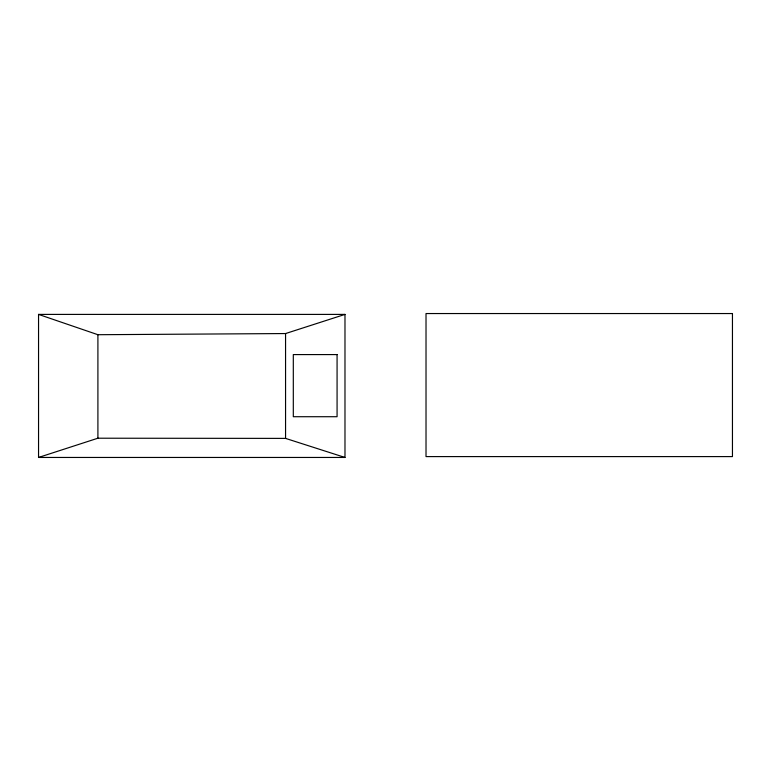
<?xml version="1.0" encoding="UTF-8"?>
<svg xmlns="http://www.w3.org/2000/svg" width="771" height="771" viewBox="0 0 771 771"><rect width="100%" height="100%" fill="white"/><g stroke="black" fill="none" stroke-linecap="round" stroke-linejoin="round"><path stroke-width="1.16" d="M38.55 457.454L97.907 438.207L285.559 438.391L344.984 457.454L344.984 314.404L38.55 314.404L38.55 457.454L344.984 457.454M38.55 314.404L97.907 334.71L285.559 333.554L344.984 314.404M285.559 333.554L285.559 438.391M97.907 334.71L97.907 438.207M732.45 313.546L426.016 313.546L426.016 456.596L732.45 456.596L732.45 313.546M337.072 354.583L293.308 354.583L293.308 416.716L337.072 416.716L337.072 354.583"/></g></svg>
